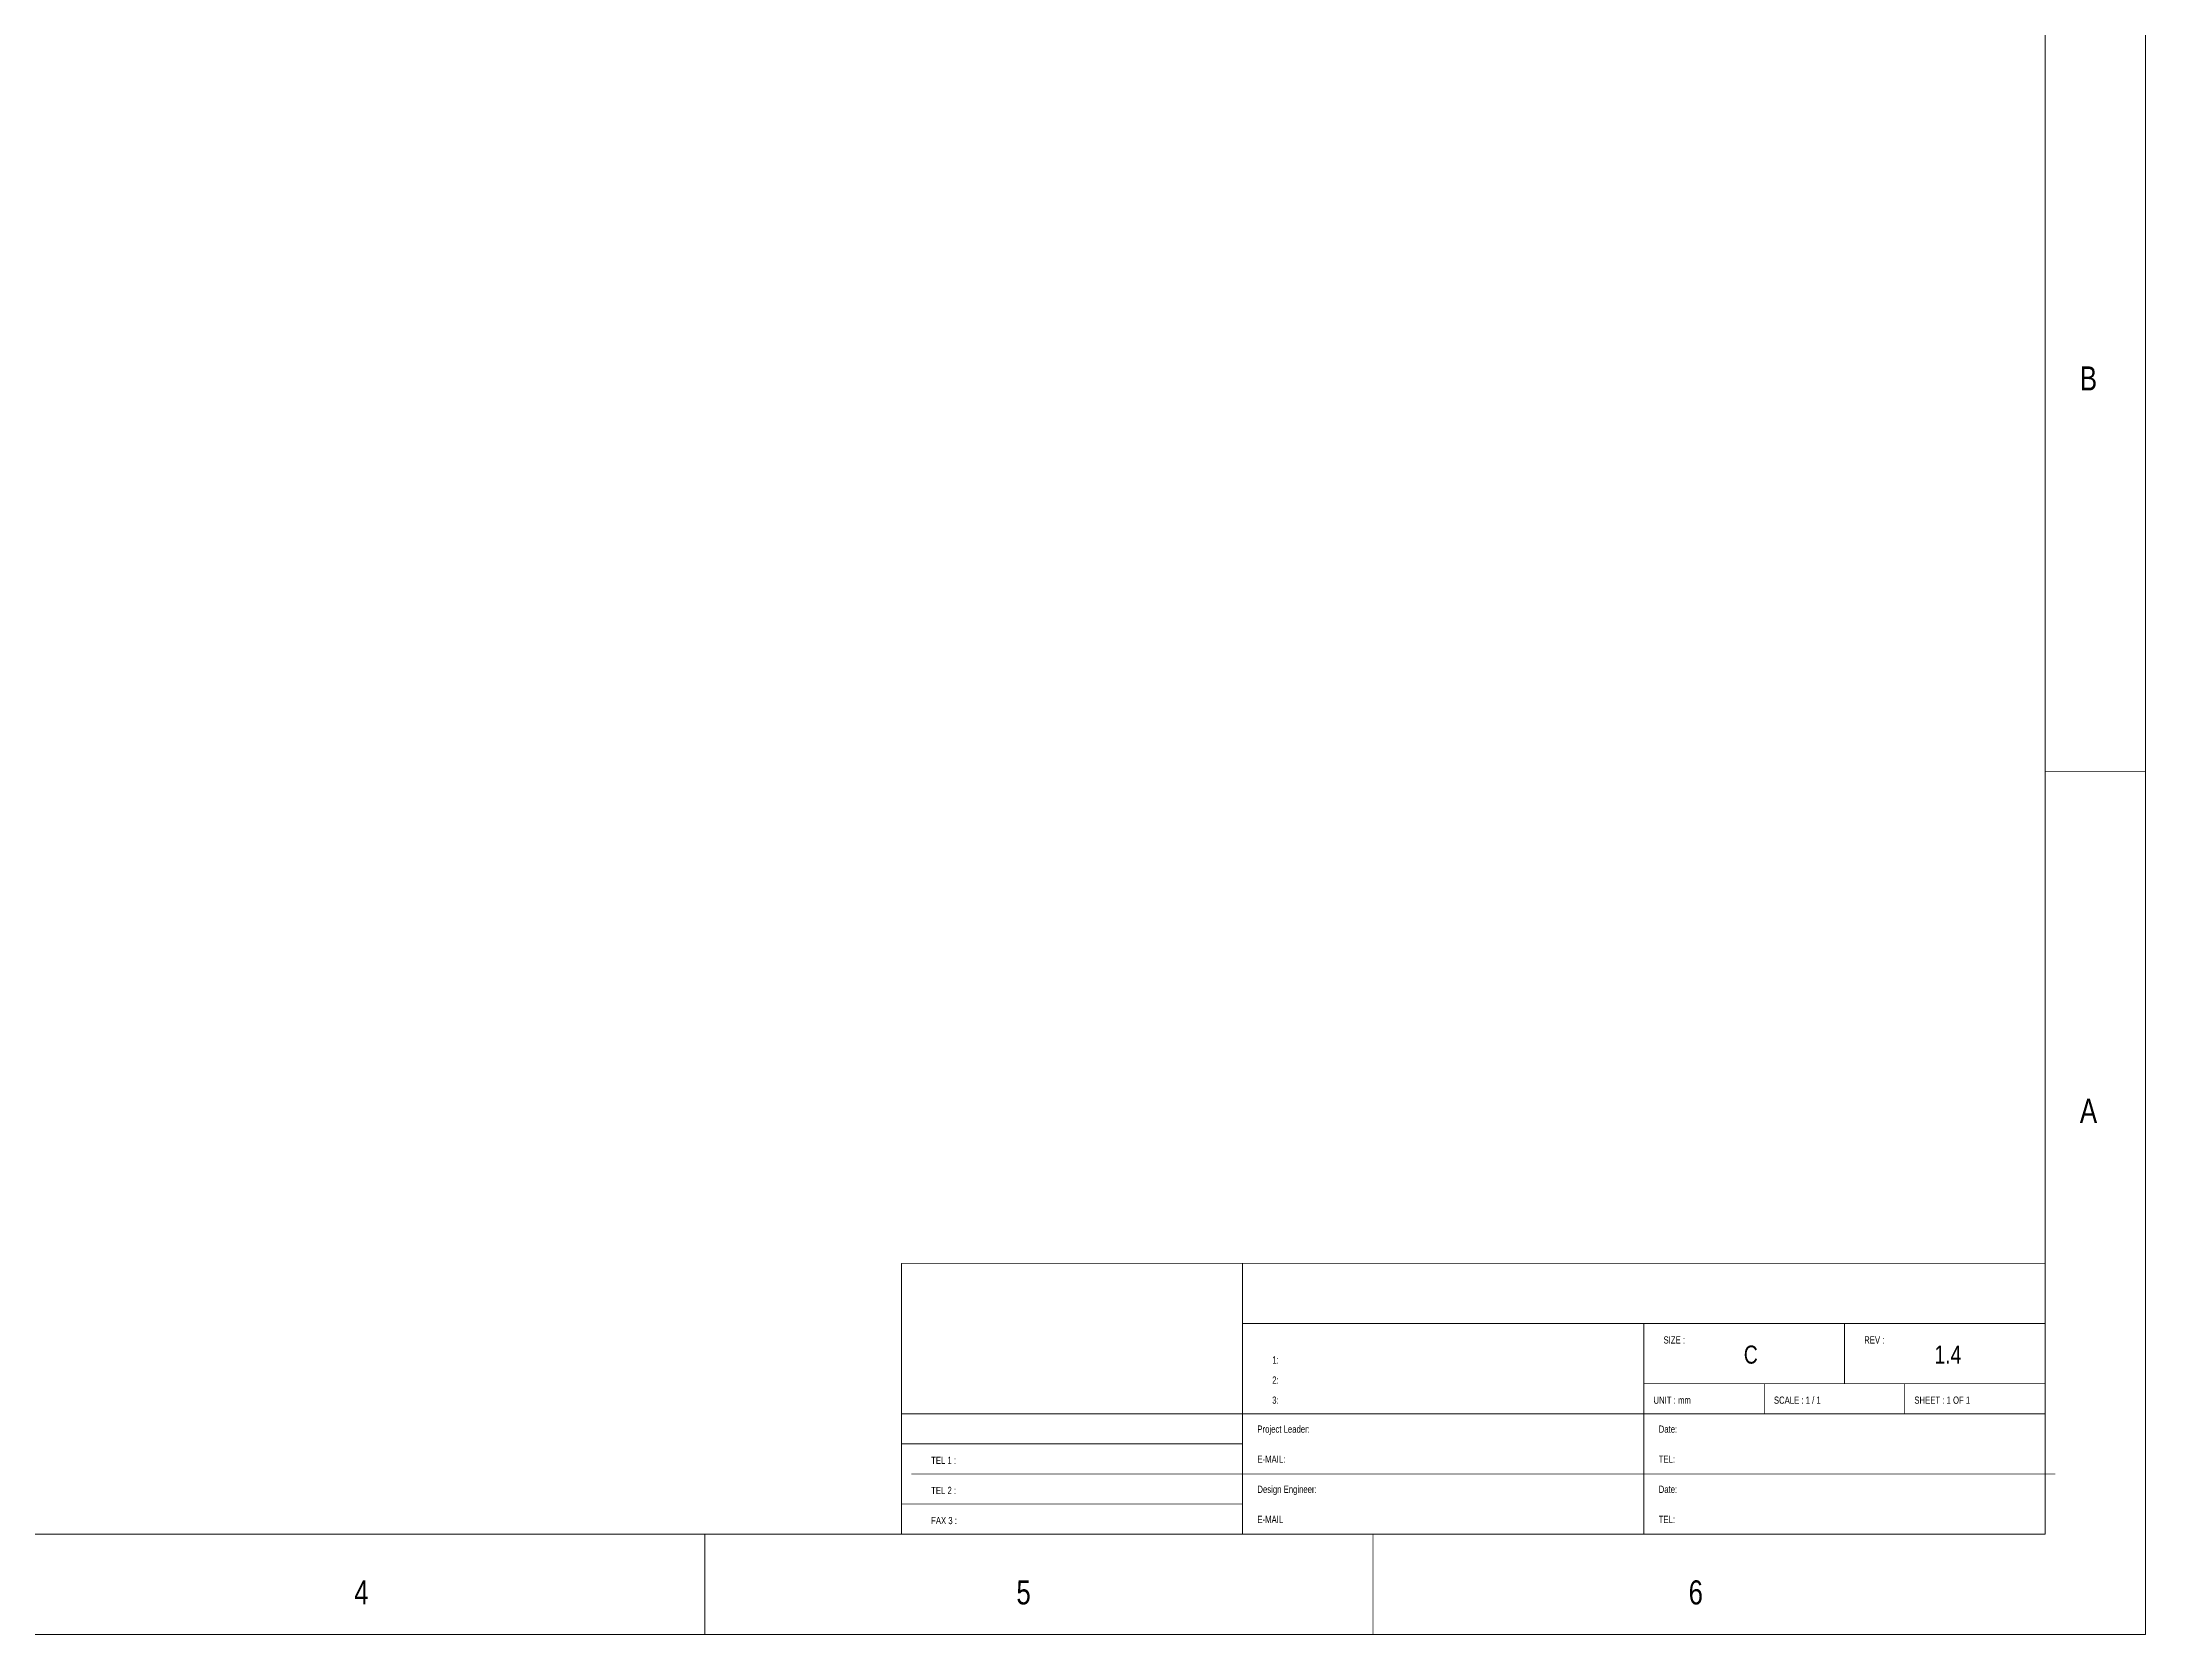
# Model space of a CAD drawing. Extents: x -72 to 461, y -119 to 292.
# Drawn here: x 195 to 461.3, y -119.1 to 82.5 of the extents above; entities that cross this region are included whole.
import ezdxf

# ---------------------------------------------------------------- set-up
doc = ezdxf.new("R2010")
doc.units = 0
doc.layers.add('BG_ASSEMBLY_NOTES', color=2, linetype='CONTINUOUS')

msp = doc.modelspace()

# ---------------------------------------------------------------- linework, layer by layer
at = {"layer": 'BG_ASSEMBLY_NOTES', "const_width": 0.1016}
for points in [[(461.2386, -119.06631), (461.2386, 292.41369)], [(448.5386, 279.71369), (448.5386, -106.36631)], [(448.5386, -9.84631), (461.2386, -9.84631)], [(303.7586, -106.36631), (303.7586, -72.07631)], [(303.7586, -72.07631), (448.5386, -72.07631)], [(346.9386, -106.36631), (346.9386, -72.07631)], [(346.9386, -79.69631), (448.5386, -79.69631)], [(397.7386, -106.36631), (397.7386, -79.69631)], [(423.1386, -87.31631), (423.1386, -79.69631)], [(397.7386, -87.31631), (412.9786, -87.31631)], [(412.9786, -91.12631), (412.9786, -87.31631)], [(412.9786, -87.31631), (428.2186, -87.31631)], [(428.2186, -87.31631), (448.5386, -87.31631)], [(430.7586, -91.12631), (430.7586, -87.31631)], [(303.7586, -91.12631), (346.9386, -91.12631)], [(346.9386, -91.12631), (448.5386, -91.12631)], [(303.7586, -94.93631), (346.9386, -94.93631)], [(305.0286, -98.74631), (348.2086, -98.74631)], [(348.2086, -98.74631), (449.8086, -98.74631)], [(303.7586, -102.55631), (346.9386, -102.55631)], [(448.5386, -106.36631), (-59.4614, -106.36631)], [(278.8666, -119.06631), (278.8666, -106.36631)], [(363.4486, -119.06631), (363.4486, -106.36631)], [(-72.1614, -119.06631), (461.2386, -119.06631)]]:
    msp.add_lwpolyline(points, dxfattribs=at)

# ---------------------------------------------------------------- texts
at = {"layer": 'BG_ASSEMBLY_NOTES', "width": 0.8}
for s, height, p in [('B', 3.048, (452.9328, 38.41369)), ('A', 3.048, (452.9328, -54.29631)), ('SIZE :', 0.9144, (400.2278, -82.23631)), ('C', 2.286, (410.3878, -84.77631)), ('REV :', 0.9144, (425.6278, -82.23631)), ('1.4', 2.286, (434.5178, -84.77631)), ('1:', 0.9144, (350.6978, -84.77631)), ('2:', 0.9144, (350.6978, -87.31631)), ('3:', 0.9144, (350.6978, -89.85631)), ('UNIT : mm', 0.9144, (398.9578, -89.85631)), ('SCALE : 1 / 1', 0.9144, (414.1978, -89.85631)), ('SHEET : 1 OF 1', 0.9144, (431.9778, -89.85631)), ('Project Leader:', 0.9144, (348.81693, -93.52153)), ('Date:', 0.9144, (399.61693, -93.52153)), ('TEL 1 :', 0.9144, (307.5178, -97.47631)), ('E-MAIL:', 0.9144, (348.81693, -97.33153)), ('TEL:', 0.9144, (399.61693, -97.33153)), ('TEL 2 :', 0.9144, (307.5178, -101.28631)), ('Design Engineer:', 0.9144, (348.81693, -101.14153)), ('Date:', 0.9144, (399.61693, -101.14153)), ('FAX 3 :', 0.9144, (307.5178, -105.09631)), ('E-MAIL', 0.9144, (348.81693, -104.95153)), ('TEL:', 0.9144, (399.61693, -104.95153)), ('4', 3.048, (234.4928, -115.25631)), ('5', 3.048, (318.3128, -115.25631)), ('6', 3.048, (403.4028, -115.25631))]:
    msp.add_text(s, height=height, dxfattribs=at).set_placement(p)

doc.saveas('drawing.dxf')
